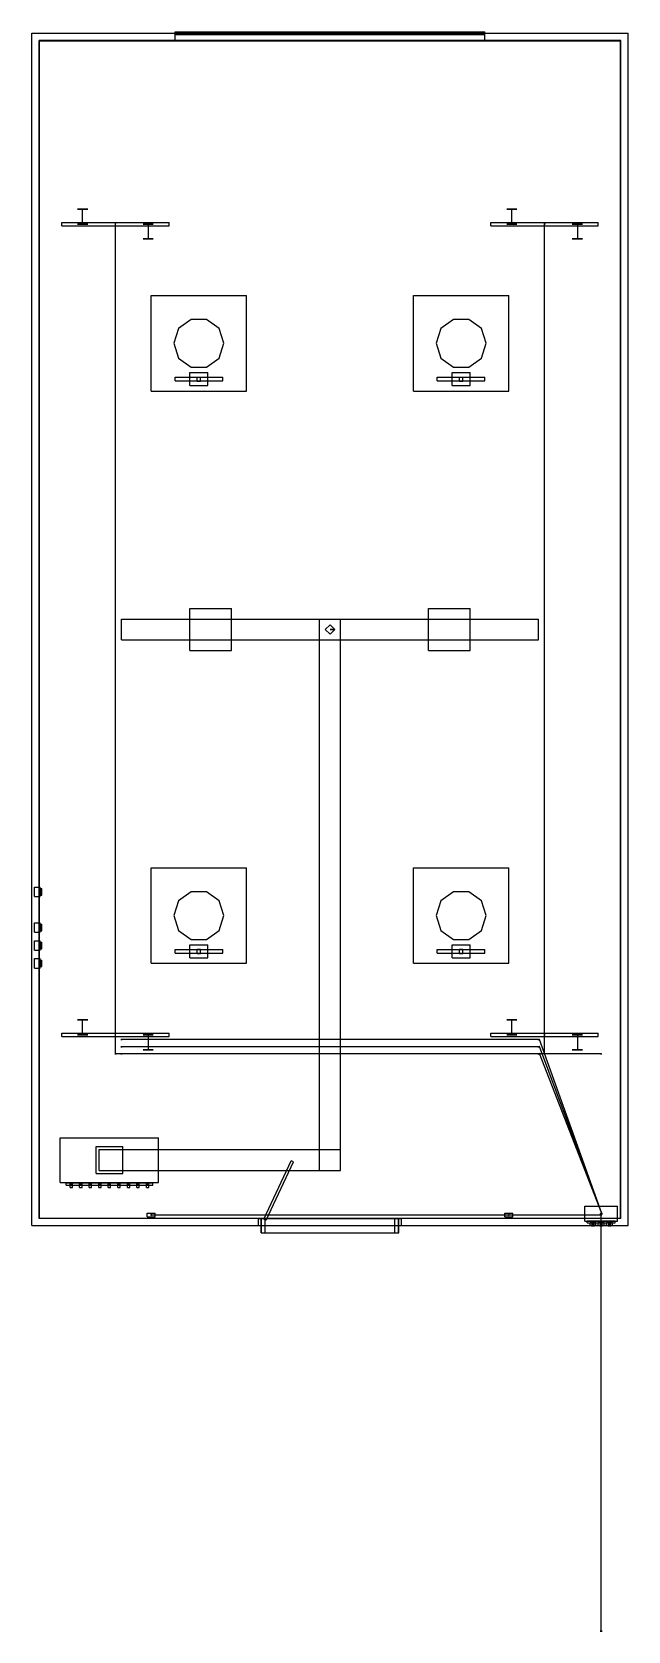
# Model space of a CAD drawing. Header units: millimetres. Extents: x 39000 to 49000, y 220200 to 247022.
import ezdxf

# ---------------------------------------------------------------- set-up
doc = ezdxf.new("R2010")
doc.units = ezdxf.units.MM

msp = doc.modelspace()

# ---------------------------------------------------------------- linework, layer by layer
at = {"layer": 'electrical'}
for p, q in [((40407.79, 243800), (40392.21, 243800)), ((40392.21, 243800), (40400, 243800)), ((40400, 243800), (40407.79, 243800)), ((40400, 229880), (40400, 243800)), ((47607.79, 243800), (47592.21, 243800)), ((47592.21, 243800), (47600, 243800)), ((47600, 243800), (47607.79, 243800)), ((47600, 229880), (47600, 243800)), ((40407.79, 229880), (40392.21, 229880)), ((40392.21, 229880), (40400, 229880)), ((40400, 229872.21), (40400, 229887.79)), ((40400, 229887.79), (40400, 229880)), ((40400, 229880), (40400, 229872.21)), ((48550, 229880), (40400, 229880)), ((40400, 229880), (40407.79, 229880)), ((40500, 230108.74), (40500, 230131.26)), ((40500, 230131.26), (40500, 230120)), ((40500, 230120), (40500, 230108.74)), ((47500, 230120), (40500, 230120)), ((40500, 229988.74), (40500, 230011.26)), ((40500, 230011.26), (40500, 230000)), ((40500, 230000), (40500, 229988.74)), ((47500, 230000), (40500, 230000)), ((40500, 229868.74), (40500, 229891.26)), ((40500, 229891.26), (40500, 229880)), ((40500, 229880), (40500, 229868.74)), ((47500, 229880), (40500, 229880)), ((47512.23, 230124.4), (47493.88, 230117.8)), ((47493.88, 230117.8), (47512.23, 230124.4)), ((47493.88, 230117.8), (47493.88, 230117.8)), ((47512.17, 230004.56), (47493.91, 229997.72)), ((47493.91, 229997.72), (47512.17, 230004.56)), ((47493.91, 229997.72), (47493.91, 229997.72)), ((47512.1, 229884.74), (47493.95, 229877.63)), ((47493.95, 229877.63), (47512.1, 229884.74)), ((47493.95, 229877.63), (47493.95, 229877.63)), ((47500, 230108.74), (47500, 230131.26)), ((47500, 230131.26), (47500, 230120)), ((47500, 230120), (47500, 230108.74)), ((47500, 230120), (47514.04, 230120)), ((47514.04, 230120), (47500, 230120)), ((47500, 229988.74), (47500, 230011.26)), ((47500, 230011.26), (47500, 230000)), ((47500, 230000), (47500, 229988.74)), ((47500, 230000), (47514.04, 230000)), ((47514.04, 230000), (47500, 230000)), ((47500, 229868.74), (47500, 229891.26)), ((47500, 229891.26), (47500, 229880)), ((47500, 229880), (47500, 229868.74)), ((47500, 229880), (47514.04, 229880)), ((47514.04, 229880), (47500, 229880)), ((48562.1, 227204.74), (47512.1, 229884.74)), ((48562.17, 227204.56), (47512.17, 230004.56)), ((48562.23, 227204.4), (47512.23, 230124.4)), ((47607.79, 229880), (47592.21, 229880)), ((47592.21, 229880), (47600, 229880)), ((47600, 229880), (47607.79, 229880)), ((48550, 229872.21), (48550, 229887.79)), ((48550, 229887.79), (48550, 229880)), ((48550, 229880), (48550, 229872.21)), ((40935, 227150), (40935, 227210)), ((40935, 227210), (41065, 227210)), ((41009, 227180), (40995.5, 227187.79)), ((40995.5, 227187.79), (40995.5, 227172.21)), ((41000, 227172.21), (41000, 227187.79)), ((41000, 227187.79), (41000, 227180)), ((41065, 227150), (41065, 227210)), ((46935, 227150), (46935, 227210)), ((46935, 227210), (47065, 227210)), ((47009, 227180), (46995.5, 227187.79)), ((46995.5, 227187.79), (46995.5, 227172.21)), ((47000, 227172.21), (47000, 227187.79)), ((47000, 227187.79), (47000, 227180)), ((47065, 227150), (47065, 227210)), ((48275, 227075), (48275, 227325)), ((48275, 227325), (48825, 227325)), ((48532, 227200), (48559, 227215.59)), ((48559, 227184.41), (48532, 227200)), ((48565.59, 227200), (48534.41, 227200)), ((48534.41, 227200), (48550, 227200)), ((48563, 227200), (48543.5, 227211.26)), ((48543.5, 227211.26), (48543.5, 227188.74)), ((48563, 227200), (48543.5, 227211.26)), ((48543.5, 227211.26), (48543.5, 227188.74)), ((48563, 227200), (48543.5, 227211.26)), ((48543.5, 227211.26), (48543.5, 227188.74)), ((48543.5, 227188.74), (48563, 227200)), ((48543.5, 227188.74), (48563, 227200)), ((48543.5, 227188.74), (48563, 227200)), ((48562.23, 227204.4), (48543.88, 227197.8)), ((48543.88, 227197.8), (48562.23, 227204.4)), ((48543.88, 227197.8), (48543.88, 227197.8)), ((48562.17, 227204.56), (48543.91, 227197.72)), ((48543.91, 227197.72), (48562.17, 227204.56)), ((48543.91, 227197.72), (48543.91, 227197.72)), ((48562.1, 227204.74), (48543.95, 227197.63)), ((48543.95, 227197.63), (48562.1, 227204.74)), ((48543.95, 227197.63), (48543.95, 227197.63)), ((48550, 227200), (48565.59, 227200)), ((48550, 220200), (48550, 227200)), ((48550, 227200), (48569.44, 227200)), ((48569.44, 227200), (48550, 227200)), ((48550, 227200), (48564.04, 227200)), ((48564.04, 227200), (48550, 227200)), ((48550, 227200), (48564.04, 227200)), ((48564.04, 227200), (48550, 227200)), ((48550, 227200), (48564.04, 227200)), ((48564.04, 227200), (48550, 227200)), ((48550, 227172.21), (48550, 227187.79)), ((48550, 227187.79), (48550, 227180)), ((48550, 227172.21), (48550, 227187.79)), ((48550, 227187.79), (48550, 227180)), ((48559, 227215.59), (48559, 227184.41)), ((48825, 227075), (48825, 227325)), ((40935, 227150), (41065, 227150)), ((40995.5, 227172.21), (41009, 227180)), ((41000, 227180), (48550, 227180)), ((41000, 227180), (41000, 227172.21)), ((41000, 227180), (41009.72, 227180)), ((41009.72, 227180), (41000, 227180)), ((46935, 227150), (47065, 227150)), ((46995.5, 227172.21), (47009, 227180)), ((47000, 227180), (48550, 227180)), ((47000, 227180), (47000, 227172.21)), ((47000, 227180), (47009.72, 227180)), ((47009.72, 227180), (47000, 227180)), ((48275, 227075), (48825, 227075)), ((48315, 227047.5), (48315, 227082.5)), ((48315, 227082.5), (48785, 227082.5)), ((48315, 227047.5), (48785, 227047.5)), ((48362.5, 227010), (48362.5, 227050)), ((48362.5, 227050), (48462.5, 227050)), ((48362.5, 227010), (48462.5, 227010)), ((48435.88, 227020), (48389.12, 227020)), ((48389.12, 227020), (48412.5, 227020)), ((48435.88, 226995), (48389.12, 226995)), ((48389.12, 226995), (48412.5, 226995)), ((48412.5, 227020), (48412.5, 226995)), ((48412.5, 227020), (48435.88, 227020)), ((48412.5, 226995), (48435.88, 226995)), ((48462.5, 227010), (48462.5, 227050)), ((48500, 227010), (48500, 227050)), ((48500, 227050), (48600, 227050)), ((48500, 227010), (48600, 227010)), ((48573.38, 227020), (48526.62, 227020)), ((48526.62, 227020), (48550, 227020)), ((48573.38, 226995), (48526.62, 226995)), ((48526.62, 226995), (48550, 226995)), ((48550, 227180), (48550, 227172.21)), ((48550, 227180), (48550, 227172.21)), ((48550, 227020), (48550, 226995)), ((48550, 227020), (48573.38, 227020)), ((48550, 226995), (48573.38, 226995)), ((48600, 227010), (48600, 227050)), ((48637.5, 227010), (48637.5, 227050)), ((48637.5, 227050), (48737.5, 227050)), ((48637.5, 227010), (48737.5, 227010)), ((48710.88, 227020), (48664.12, 227020)), ((48664.12, 227020), (48687.5, 227020)), ((48710.88, 226995), (48664.12, 226995)), ((48664.12, 226995), (48687.5, 226995)), ((48687.5, 227020), (48687.5, 226995)), ((48687.5, 227020), (48710.88, 227020)), ((48687.5, 226995), (48710.88, 226995)), ((48737.5, 227010), (48737.5, 227050)), ((48785, 227047.5), (48785, 227082.5)), ((48565.59, 220200), (48534.41, 220200)), ((48534.41, 220200), (48550, 220200)), ((48550, 220200), (48565.59, 220200))]:
    msp.add_line(p, q, dxfattribs=at)
at = {"layer": 'hvac'}
for p, q in [((40500, 236825), (40500, 237175)), ((40500, 237175), (47500, 237175)), ((41650, 236650), (41650, 237350)), ((41650, 237350), (42350, 237350)), ((42350, 236650), (42350, 237350)), ((43825, 227925), (43825, 237175)), ((43825, 237175), (44175, 237175)), ((44175, 227925), (44175, 237175)), ((45650, 236650), (45650, 237350)), ((45650, 237350), (46350, 237350)), ((46350, 236650), (46350, 237350)), ((47500, 236825), (47500, 237175)), ((40500, 236825), (47500, 236825)), ((41650, 236650), (42350, 236650)), ((45650, 236650), (46350, 236650)), ((39475, 227725), (39475, 228475)), ((39475, 228475), (41125, 228475)), ((40075, 227875), (40075, 228325)), ((40075, 228325), (40525, 228325)), ((40125, 227925), (40125, 228275)), ((40125, 228275), (44175, 228275)), ((40525, 227875), (40525, 228325)), ((41125, 227725), (41125, 228475)), ((44175, 227925), (44175, 228275)), ((39475, 227725), (41125, 227725)), ((40075, 227875), (40525, 227875)), ((40125, 227925), (44175, 227925)), ((43825, 227925), (44175, 227925)), ((39575, 227680), (39575, 227720)), ((39575, 227720), (41025, 227720)), ((39575, 227680), (41025, 227680)), ((39640, 227640), (39640, 227700)), ((39640, 227700), (39680, 227700)), ((39640, 227640), (39680, 227640)), ((39680, 227640), (39680, 227700)), ((39800, 227640), (39800, 227700)), ((39800, 227700), (39840, 227700)), ((39800, 227640), (39840, 227640)), ((39840, 227640), (39840, 227700)), ((39960, 227640), (39960, 227700)), ((39960, 227700), (40000, 227700)), ((39960, 227640), (40000, 227640)), ((40000, 227640), (40000, 227700)), ((40120, 227640), (40120, 227700)), ((40120, 227700), (40160, 227700)), ((40120, 227640), (40160, 227640)), ((40160, 227640), (40160, 227700)), ((40280, 227640), (40280, 227700)), ((40280, 227700), (40320, 227700)), ((40280, 227640), (40320, 227640)), ((40320, 227640), (40320, 227700)), ((40440, 227640), (40440, 227700)), ((40440, 227700), (40480, 227700)), ((40440, 227640), (40480, 227640)), ((40480, 227640), (40480, 227700)), ((40600, 227640), (40600, 227700)), ((40600, 227700), (40640, 227700)), ((40600, 227640), (40640, 227640)), ((40640, 227640), (40640, 227700)), ((40760, 227640), (40760, 227700)), ((40760, 227700), (40800, 227700)), ((40760, 227640), (40800, 227640)), ((40800, 227640), (40800, 227700)), ((40920, 227640), (40920, 227700)), ((40920, 227700), (40960, 227700)), ((40920, 227640), (40960, 227640)), ((40960, 227640), (40960, 227700)), ((41025, 227680), (41025, 227720))]:
    msp.add_line(p, q, dxfattribs=at)
at = {"layer": 'interiors'}
for p, q in [((39000, 227000), (39000, 247000)), ((39000, 247000), (49000, 247000)), ((48880, 246880), (39120, 246880)), ((39120, 227120), (39120, 246880)), ((39125, 227125), (39125, 246875)), ((39125, 246875), (48875, 246875)), ((41400, 246977.5), (41400, 247022.5)), ((41400, 247022.5), (46600, 247022.5)), ((41400, 247000), (46600, 247000)), ((41400, 246880), (41400, 247000)), ((41400, 246977.5), (46600, 246977.5)), ((41400, 246880), (46600, 246880)), ((46600, 246977.5), (46600, 247022.5)), ((46600, 246880), (46600, 247000)), ((48875, 227125), (48875, 246875)), ((48880, 227120), (48880, 246880)), ((49000, 227000), (49000, 247000)), ((41000, 241000), (41000, 242600)), ((41000, 242600), (42600, 242600)), ((42600, 241000), (42600, 242600)), ((45400, 241000), (45400, 242600)), ((45400, 242600), (47000, 242600)), ((47000, 241000), (47000, 242600)), ((41460.21, 242046.87), (41380, 241800)), ((41670.21, 242199.44), (41460.21, 242046.87)), ((41929.79, 242199.44), (41670.21, 242199.44)), ((42139.79, 242046.87), (41929.79, 242199.44)), ((42220, 241800), (42139.79, 242046.87)), ((45860.21, 242046.87), (45780, 241800)), ((46070.21, 242199.44), (45860.21, 242046.87)), ((46329.79, 242199.44), (46070.21, 242199.44)), ((46539.79, 242046.87), (46329.79, 242199.44)), ((46620, 241800), (46539.79, 242046.87)), ((41380, 241800), (41460.21, 241553.13)), ((42139.79, 241553.13), (42220, 241800)), ((45780, 241800), (45860.21, 241553.13)), ((46539.79, 241553.13), (46620, 241800)), ((41460.21, 241553.13), (41670.21, 241400.56)), ((41929.79, 241400.56), (42139.79, 241553.13)), ((45860.21, 241553.13), (46070.21, 241400.56)), ((46329.79, 241400.56), (46539.79, 241553.13)), ((41400, 241170), (41400, 241230)), ((41400, 241230), (42200, 241230)), ((41400, 241170), (42200, 241170)), ((41650, 241090), (41650, 241310)), ((41650, 241310), (41950, 241310)), ((41670.21, 241400.56), (41929.79, 241400.56)), ((41770, 241165), (41770, 241235)), ((41770, 241235), (41830, 241235)), ((41770, 241165), (41830, 241165)), ((41830, 241165), (41830, 241235)), ((41950, 241090), (41950, 241310)), ((42200, 241170), (42200, 241230)), ((45800, 241170), (45800, 241230)), ((45800, 241230), (46600, 241230)), ((45800, 241170), (46600, 241170)), ((46050, 241090), (46050, 241310)), ((46050, 241310), (46350, 241310)), ((46070.21, 241400.56), (46329.79, 241400.56)), ((46170, 241165), (46170, 241235)), ((46170, 241235), (46230, 241235)), ((46170, 241165), (46230, 241165)), ((46230, 241165), (46230, 241235)), ((46350, 241090), (46350, 241310)), ((46600, 241170), (46600, 241230)), ((41000, 241000), (42600, 241000)), ((41650, 241090), (41950, 241090)), ((45400, 241000), (47000, 241000)), ((46050, 241090), (46350, 241090)), ((41000, 231400), (41000, 233000)), ((41000, 233000), (42600, 233000)), ((42600, 231400), (42600, 233000)), ((45400, 231400), (45400, 233000)), ((45400, 233000), (47000, 233000)), ((47000, 231400), (47000, 233000)), ((41670.21, 232599.44), (41460.21, 232446.87)), ((41929.79, 232599.44), (41670.21, 232599.44)), ((42139.79, 232446.87), (41929.79, 232599.44)), ((46070.21, 232599.44), (45860.21, 232446.87)), ((46329.79, 232599.44), (46070.21, 232599.44)), ((46539.79, 232446.87), (46329.79, 232599.44)), ((41460.21, 232446.87), (41380, 232200)), ((42220, 232200), (42139.79, 232446.87)), ((45860.21, 232446.87), (45780, 232200)), ((46620, 232200), (46539.79, 232446.87)), ((41380, 232200), (41460.21, 231953.13)), ((42139.79, 231953.13), (42220, 232200)), ((45780, 232200), (45860.21, 231953.13)), ((46539.79, 231953.13), (46620, 232200)), ((41460.21, 231953.13), (41670.21, 231800.56)), ((41670.21, 231800.56), (41929.79, 231800.56)), ((41929.79, 231800.56), (42139.79, 231953.13)), ((45860.21, 231953.13), (46070.21, 231800.56)), ((46070.21, 231800.56), (46329.79, 231800.56)), ((46329.79, 231800.56), (46539.79, 231953.13)), ((41400, 231570), (41400, 231630)), ((41400, 231630), (42200, 231630)), ((41400, 231570), (42200, 231570)), ((41650, 231490), (41650, 231710)), ((41650, 231710), (41950, 231710)), ((41650, 231490), (41950, 231490)), ((41770, 231565), (41770, 231635)), ((41770, 231635), (41830, 231635)), ((41770, 231565), (41830, 231565)), ((41830, 231565), (41830, 231635)), ((41950, 231490), (41950, 231710)), ((42200, 231570), (42200, 231630)), ((45800, 231570), (45800, 231630)), ((45800, 231630), (46600, 231630)), ((45800, 231570), (46600, 231570)), ((46050, 231490), (46050, 231710)), ((46050, 231710), (46350, 231710)), ((46050, 231490), (46350, 231490)), ((46170, 231565), (46170, 231635)), ((46170, 231635), (46230, 231635)), ((46170, 231565), (46230, 231565)), ((46230, 231565), (46230, 231635)), ((46350, 231490), (46350, 231710)), ((46600, 231570), (46600, 231630)), ((41000, 231400), (42600, 231400)), ((45400, 231400), (47000, 231400)), ((42889.61, 227109.51), (43346.04, 228088.32)), ((42930.39, 227090.49), (43386.82, 228069.3)), ((43386.82, 228069.3), (43346.04, 228088.32)), ((39000, 227000), (42800, 227000)), ((39000, 227000), (49000, 227000)), ((48880, 227120), (39120, 227120)), ((42800, 227120), (39120, 227120)), ((39125, 227125), (48875, 227125)), ((42800, 227000), (42800, 227120)), ((42800, 227120), (45200, 227120)), ((42800, 227000), (45200, 227000)), ((42845, 226880), (42845, 227120)), ((42845, 227120), (42915, 227120)), ((42850, 226880), (42850, 227120)), ((42850, 227120), (45150, 227120)), ((42930.39, 227090.49), (42889.61, 227109.51)), ((42915, 226880), (42915, 227120)), ((45085, 226880), (45085, 227120)), ((45085, 227120), (45155, 227120)), ((45150, 226880), (45150, 227120)), ((45155, 226880), (45155, 227120)), ((45200, 227000), (45200, 227120)), ((48880, 227120), (45200, 227120)), ((45200, 227000), (49000, 227000)), ((42845, 226880), (42915, 226880)), ((42850, 226880), (45150, 226880)), ((45085, 226880), (45155, 226880))]:
    msp.add_line(p, q, dxfattribs=at)
at = {"layer": 'lighting'}
for p, q in [((39500, 243772.5), (39500, 243827.5)), ((39500, 243827.5), (41300, 243827.5)), ((39797.1, 244050), (39764.4, 244050)), ((39764.4, 244050), (39850, 244050)), ((39902.9, 244050), (39797.1, 244050)), ((39850, 244050), (39935.6, 244050)), ((39850, 243800), (39850, 244050)), ((39935.6, 244050), (39902.9, 244050)), ((41300, 243772.5), (41300, 243827.5)), ((46700, 243772.5), (46700, 243827.5)), ((46700, 243827.5), (48500, 243827.5)), ((46997.1, 244050), (46964.4, 244050)), ((46964.4, 244050), (47050, 244050)), ((47102.9, 244050), (46997.1, 244050)), ((47050, 244050), (47135.6, 244050)), ((47050, 243800), (47050, 244050)), ((47135.6, 244050), (47102.9, 244050)), ((48500, 243772.5), (48500, 243827.5)), ((39500, 243772.5), (41300, 243772.5)), ((39797.1, 243800), (39764.4, 243800)), ((39764.4, 243800), (39850, 243800)), ((39902.9, 243800), (39797.1, 243800)), ((39850, 243800), (39935.6, 243800)), ((39935.6, 243800), (39902.9, 243800)), ((40409, 243800), (40395.5, 243807.79)), ((40395.5, 243807.79), (40395.5, 243792.21)), ((40395.5, 243792.21), (40409, 243800)), ((40897.1, 243800), (40864.4, 243800)), ((40864.4, 243800), (40950, 243800)), ((40897.1, 243550), (40864.4, 243550)), ((40864.4, 243550), (40950, 243550)), ((41002.9, 243800), (40897.1, 243800)), ((41002.9, 243550), (40897.1, 243550)), ((40950, 243800), (40950, 243550)), ((40950, 243800), (41035.6, 243800)), ((40950, 243550), (41035.6, 243550)), ((41035.6, 243800), (41002.9, 243800)), ((41035.6, 243550), (41002.9, 243550)), ((46700, 243772.5), (48500, 243772.5)), ((46997.1, 243800), (46964.4, 243800)), ((46964.4, 243800), (47050, 243800)), ((47102.9, 243800), (46997.1, 243800)), ((47050, 243800), (47135.6, 243800)), ((47135.6, 243800), (47102.9, 243800)), ((47609, 243800), (47595.5, 243807.79)), ((47595.5, 243807.79), (47595.5, 243792.21)), ((47595.5, 243792.21), (47609, 243800)), ((48097.1, 243800), (48064.4, 243800)), ((48064.4, 243800), (48150, 243800)), ((48097.1, 243550), (48064.4, 243550)), ((48064.4, 243550), (48150, 243550)), ((48202.9, 243800), (48097.1, 243800)), ((48202.9, 243550), (48097.1, 243550)), ((48150, 243800), (48150, 243550)), ((48150, 243800), (48235.6, 243800)), ((48150, 243550), (48235.6, 243550)), ((48235.6, 243800), (48202.9, 243800)), ((48235.6, 243550), (48202.9, 243550)), ((39797.1, 230450), (39764.4, 230450)), ((39764.4, 230450), (39850, 230450)), ((39902.9, 230450), (39797.1, 230450)), ((39850, 230450), (39935.6, 230450)), ((39850, 230200), (39850, 230450)), ((39935.6, 230450), (39902.9, 230450)), ((46997.1, 230450), (46964.4, 230450)), ((46964.4, 230450), (47050, 230450)), ((47102.9, 230450), (46997.1, 230450)), ((47050, 230450), (47135.6, 230450)), ((47050, 230200), (47050, 230450)), ((47135.6, 230450), (47102.9, 230450)), ((39500, 230172.5), (39500, 230227.5)), ((39500, 230227.5), (41300, 230227.5)), ((39500, 230172.5), (41300, 230172.5)), ((39797.1, 230200), (39764.4, 230200)), ((39764.4, 230200), (39850, 230200)), ((39902.9, 230200), (39797.1, 230200)), ((39850, 230200), (39935.6, 230200)), ((39935.6, 230200), (39902.9, 230200)), ((40409, 230200), (40395.5, 230207.79)), ((40395.5, 230207.79), (40395.5, 230192.21)), ((40395.5, 230192.21), (40409, 230200)), ((40897.1, 230200), (40864.4, 230200)), ((40864.4, 230200), (40950, 230200)), ((41002.9, 230200), (40897.1, 230200)), ((40950, 230200), (40950, 229950)), ((40950, 230200), (41035.6, 230200)), ((41035.6, 230200), (41002.9, 230200)), ((41300, 230172.5), (41300, 230227.5)), ((46700, 230172.5), (46700, 230227.5)), ((46700, 230227.5), (48500, 230227.5)), ((46700, 230172.5), (48500, 230172.5)), ((46997.1, 230200), (46964.4, 230200)), ((46964.4, 230200), (47050, 230200)), ((47102.9, 230200), (46997.1, 230200)), ((47050, 230200), (47135.6, 230200)), ((47135.6, 230200), (47102.9, 230200)), ((47609, 230200), (47595.5, 230207.79)), ((47595.5, 230207.79), (47595.5, 230192.21)), ((47595.5, 230192.21), (47609, 230200)), ((48097.1, 230200), (48064.4, 230200)), ((48064.4, 230200), (48150, 230200)), ((48202.9, 230200), (48097.1, 230200)), ((48150, 230200), (48150, 229950)), ((48150, 230200), (48235.6, 230200)), ((48235.6, 230200), (48202.9, 230200)), ((48500, 230172.5), (48500, 230227.5)), ((40897.1, 229950), (40864.4, 229950)), ((40864.4, 229950), (40950, 229950)), ((41002.9, 229950), (40897.1, 229950)), ((40950, 229950), (41035.6, 229950)), ((41035.6, 229950), (41002.9, 229950)), ((48097.1, 229950), (48064.4, 229950)), ((48064.4, 229950), (48150, 229950)), ((48202.9, 229950), (48097.1, 229950)), ((48150, 229950), (48235.6, 229950)), ((48235.6, 229950), (48202.9, 229950))]:
    msp.add_line(p, q, dxfattribs=at)
at = {"layer": 'sensors'}
for p, q in [((44000, 237080), (43920, 237000)), ((43920, 237000), (44000, 236920)), ((44080, 237000), (44000, 237080)), ((44000, 236920), (44080, 237000)), ((44000, 237000), (44065, 237000)), ((44065, 237000), (44000, 237000)), ((39040, 232520), (39040, 232680)), ((39040, 232680), (39140, 232680)), ((39140, 232520), (39140, 232680)), ((39145, 232545), (39145, 232655)), ((39145, 232655), (39165, 232655)), ((39165, 232545), (39165, 232655)), ((39040, 232520), (39140, 232520)), ((39145, 232545), (39165, 232545)), ((39040, 231920), (39040, 232080)), ((39040, 232080), (39140, 232080)), ((39140, 231920), (39140, 232080)), ((39145, 231945), (39145, 232055)), ((39145, 232055), (39165, 232055)), ((39165, 231945), (39165, 232055)), ((39040, 231920), (39140, 231920)), ((39040, 231620), (39040, 231780)), ((39040, 231780), (39140, 231780)), ((39140, 231620), (39140, 231780)), ((39145, 231945), (39165, 231945)), ((39145, 231645), (39145, 231755)), ((39145, 231755), (39165, 231755)), ((39165, 231645), (39165, 231755)), ((39040, 231620), (39140, 231620)), ((39040, 231320), (39040, 231480)), ((39040, 231480), (39140, 231480)), ((39140, 231320), (39140, 231480)), ((39145, 231645), (39165, 231645)), ((39040, 231320), (39140, 231320)), ((39145, 231345), (39145, 231455)), ((39145, 231455), (39165, 231455)), ((39145, 231345), (39165, 231345)), ((39165, 231345), (39165, 231455))]:
    msp.add_line(p, q, dxfattribs=at)

doc.saveas('drawing.dxf')
